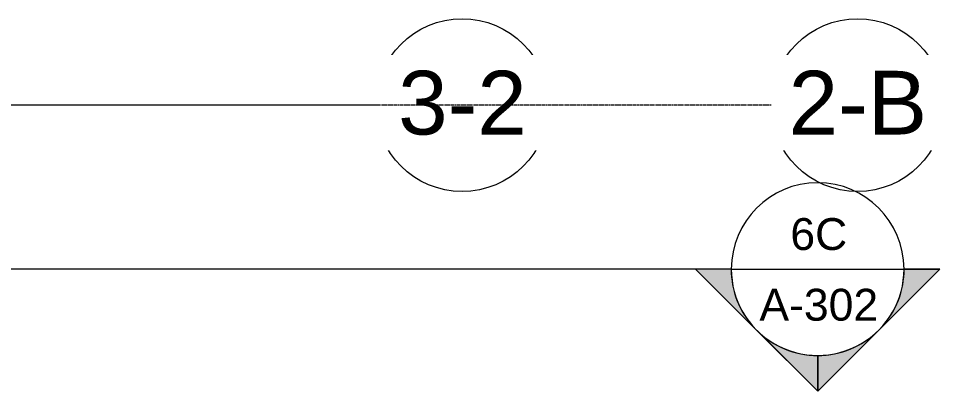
# Model space of a CAD drawing. Header units: inches. Extents: x 21568 to 24810, y -23559 to -20467.
# Drawn here: x 24379.9 to 24640.4, y -22622.6 to -22519.1 of the extents above; entities that cross this region are included whole.
import ezdxf

# ---------------------------------------------------------------- set-up
doc = ezdxf.new("R2010")
doc.units = ezdxf.units.IN
doc.header["$MEASUREMENT"] = 0
doc.linetypes.add('Grid Line 1_2_', pattern=[0.875, 0.5, -0.125, 0.125, -0.125])
for name, color, linetype, lineweight in [('G-ANNO-SYMB', 111, 'Continuous', 9), ('S-GRID', 1, 'Continuous', 9), ('S-GRID-IDEN', 1, 'Continuous', 9)]:
    doc.layers.add(name, color=color, linetype=linetype, lineweight=lineweight)
doc.styles.add('Arial', font='arial.ttf', dxfattribs={"height": 17.703593})
doc.styles.add('Arial_1', font='arial.ttf', dxfattribs={"height": 8.851796})

# ---------------------------------------------------------------- blocks, each defined once
blk = doc.blocks.new('Section - Section Head - Filled-1526-Enlarged First Floor Plan _West_')
at = {"layer": 'G-ANNO-SYMB'}
h = blk.add_hatch(color=256, dxfattribs=at)
edge = h.paths.add_edge_path(flags=0)
edge.add_line((-0.4268, 0.1768), (-0.25, 0.3536))
edge.add_line((-0.25, 0.3536), (-0.25, 0.25))
edge.add_arc((-0.25, 0), 0.25, 90, 135)
h = blk.add_hatch(color=256, dxfattribs=at)
edge = h.paths.add_edge_path(flags=0)
edge.add_arc((-0.25, 0), 0.25, 45, 90)
edge.add_line((-0.25, 0.25), (-0.25, 0.3536))
edge.add_line((-0.25, 0.3536), (-0.0732, 0.1768))
h = blk.add_hatch(color=256, dxfattribs=at)
edge = h.paths.add_edge_path(flags=0)
edge.add_arc((-0.25, 0), 0.2503, 137.9216, 180)
edge.add_line((-0.5003, 0), (-0.6036, 0))
edge.add_line((-0.6036, 0), (-0.4358, 0.1678))
h = blk.add_hatch(color=256, dxfattribs=at)
edge = h.paths.add_edge_path(flags=0)
edge.add_line((-0.0642, 0.1678), (0.1036, 0))
edge.add_line((0.1036, 0), (0.0003, 0))
edge.add_arc((-0.25, 0), 0.2503, 0, 42.0784)
for p, q in [((-0.25, 0.3536), (-0.6036, 0)), ((-0.25, 0.3536), (-0.4268, 0.1768)), ((-0.25, 0.3536), (0.1036, 0)), ((-0.25, 0.25), (-0.25, 0.3536)), ((-0.0732, 0.1768), (-0.25, 0.3536)), ((-0.25, 0.3536), (-0.25, 0.25)), ((-0.4358, 0.1678), (-0.6036, 0)), ((0.1036, 0), (-0.0642, 0.1678)), ((-0.6036, 0), (-0.5003, 0)), ((0.0003, 0), (0.1036, 0)), ((-0.5, 0), (-0.6036, 0)), ((0, 0), (0.1036, 0))]:
    blk.add_line(p, q, dxfattribs=at)
for radius, start, end in [(0.25, 360, 180), (0.25, 90, 135), (0.25, 45, 90), (0.2503, 137.9216, 180), (0.2503, 0, 42.0784), (0.25, 180, 360)]:
    blk.add_arc((-0.25, 0), radius, start, end, dxfattribs=at)
blk = doc.blocks.new('Grid - Grid Head - Circle-14747-Enlarged First Floor Plan _West_')
at = {"layer": 'S-GRID-IDEN'}
blk.add_circle((0, 0), 0.25, dxfattribs=at)

msp = doc.modelspace()

# ---------------------------------------------------------------- linework, layer by layer
at = {"layer": 'G-ANNO-SYMB'}
for q in [(21856.39913, -22588.63029), (24625.89246, -22588.63029)]:
    msp.add_line((24577.89246, -22588.63029), q, dxfattribs=at)

# ---------------------------------------------------------------- block references
at = {"layer": 'G-ANNO-SYMB', "xscale": 95.99999999999994, "yscale": 95.99999999999994, "zscale": 95.99999999999994, "rotation": 180}
msp.add_blockref('Section - Section Head - Filled-1526-Enlarged First Floor Plan _West_', (24577.89246, -22588.63029), dxfattribs=at)
at = {"layer": 'S-GRID-IDEN', "xscale": 95.99999999999994, "yscale": 95.99999999999994, "zscale": 95.99999999999994}
for p, rotation in [((24503.10753, -22543.05281), 89.99999999999984), ((24612.97484, -22543.05281), 89.99999999999979)]:
    msp.add_blockref('Grid - Grid Head - Circle-14747-Enlarged First Floor Plan _West_', p, dxfattribs=dict(at, rotation=rotation))

# ---------------------------------------------------------------- texts
at = {"layer": 'G-ANNO-SYMB', "char_height": 8.851796, "attachment_point": 2, "line_spacing_factor": 0.938532, "style": 'Arial_1'}
for s, insert, width in [('6C', (24602.19983, -22574.46116), 18.792), ('A-302', (24602.19983, -22594.09741), 39.312)]:
    msp.add_mtext(s, dxfattribs=dict(at, insert=insert, width=width))

# ---------------------------------------------------------------- next in the draw order: texts
at = {"layer": 'S-GRID-IDEN', "char_height": 17.703593, "attachment_point": 2, "line_spacing_factor": 0.938532, "style": 'Arial', "bg_fill": 3, "box_fill_scale": 1.25, "bg_fill_color": 0, "bg_fill_transparency": 0}
for s, insert, width in [('3-2', (24503.20502, -22533.52306), 42.552), ('2-B', (24613.07233, -22533.52306), 45.792)]:
    msp.add_mtext(s, dxfattribs=dict(at, insert=insert, width=width))

# ---------------------------------------------------------------- next in the draw order: linework, layer by layer
at = {"layer": 'S-GRID', "linetype": 'Grid Line 1_2_'}
for p, q in [((24479.10753, -22543.05281), (21657.56096, -22543.05281)), ((24588.97484, -22543.05281), (21790.20666, -22543.05281))]:
    msp.add_line(p, q, dxfattribs=at)

doc.saveas('drawing.dxf')
